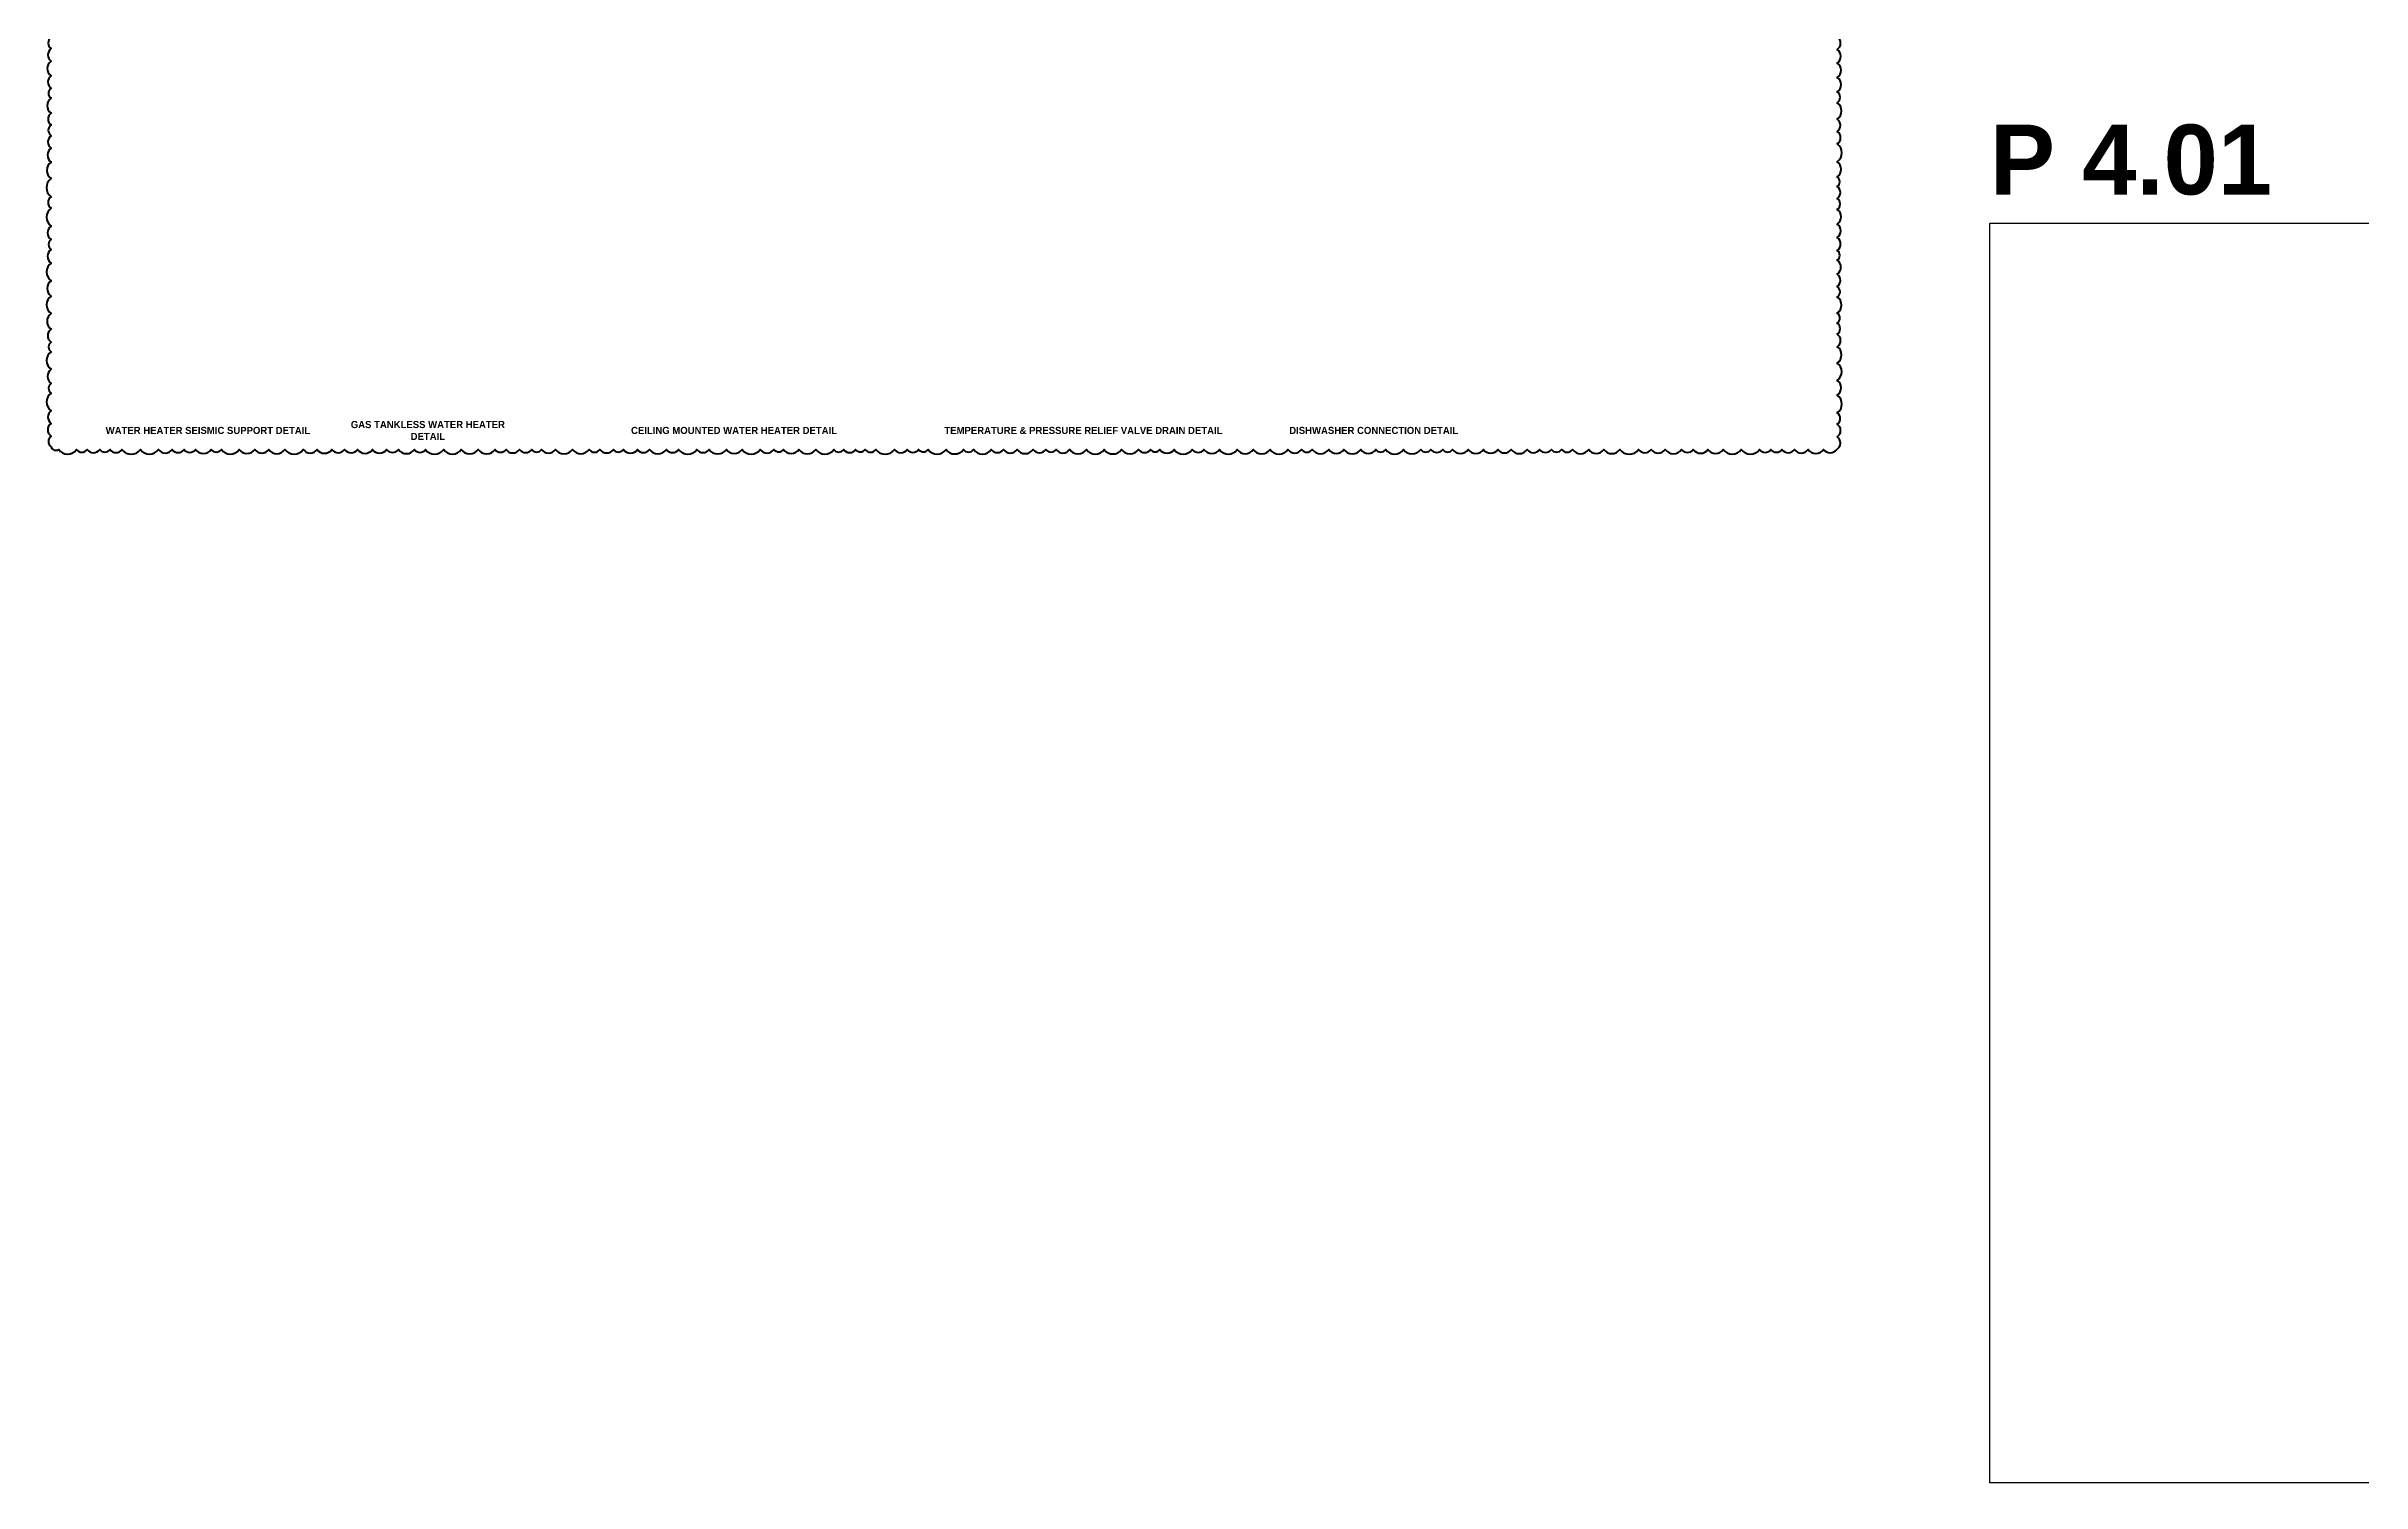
# Model space of a CAD drawing. Header units: inches. Extents: x 2025 to 34930, y -6955 to 4650.
# Drawn here: x 8309 to 10297, y -4200 to -2967 of the extents above; entities that cross this region are included whole.
import ezdxf

# ---------------------------------------------------------------- set-up
doc = ezdxf.new("R2010")
doc.units = ezdxf.units.IN
doc.header["$MEASUREMENT"] = 0
doc.layers.get('DEFPOINTS').update_dxf_attribs({"color": 104})
doc.layers.add('PDF-TEXT', color=7, linetype='Continuous', lineweight=35)
doc.layers.add('REV.01', color=1, linetype='Continuous', lineweight=50)
doc.styles.add('PDF Arial', font='arial.ttf')
doc.styles.add('PDF Arial Bold', font='arialbd.ttf')

msp = doc.modelspace()

# ---------------------------------------------------------------- linework, layer by layer
at = {"layer": 'DEFPOINTS'}
msp.add_lwpolyline([(9977.6, -3118.9), (11444.5, -3118.9), (11444.5, -4200), (9977.6, -4200)], close=True, dxfattribs=at)
at = {"layer": 'REV.01'}
msp.add_lwpolyline([(8313.4, -2959.6, 0.520567), (8313.4, -2969.2, 0.520567), (8313.4, -2980, 0.520567), (8313.4, -2992.5, 0.520567), (8313.4, -3003.1, 0.520567), (8313.4, -3011.8, 0.520567), (8313.4, -3024.7, 0.520567), (8313.4, -3034.6, 0.520567), (8313.4, -3043.9, 0.520567), (8313.4, -3054.6, 0.520567), (8313.4, -3066.6, 0.520567), (8313.4, -3080.7, 0.520567), (8313.4, -3096.3, 0.520567), (8313.4, -3106.2, 0.520567), (8313.4, -3121.6, 0.520567), (8313.4, -3133.1, 0.520567), (8313.4, -3141.5, 0.520567), (8313.4, -3153.3, 0.520567), (8313.4, -3168.4, 0.520567), (8313.4, -3181.5, 0.520567), (8313.4, -3196.5, 0.520567), (8313.4, -3210, 0.520567), (8313.4, -3221.1, 0.520567), (8313.4, -3229.4, 0.520567), (8313.4, -3244.4, 0.520567), (8313.4, -3256.5, 0.520567), (8313.4, -3264.8, 0.520567), (8313.4, -3280, 0.520567), (8313.4, -3290.8, 0.520567), (8313.4, -3301.8, 0.520567), (8313.4, -3310.8, 0.520567), (8319.9, -3313.2, 0.520567), (8335.2, -3313.2, 0.520567), (8344.3, -3313.2, 0.520567), (8355.1, -3313.2, 0.520567), (8364, -3313.2, 0.520567), (8374.2, -3313.2, 0.520567), (8390.1, -3313.2, 0.520567), (8405.5, -3313.2, 0.520567), (8417.3, -3313.2, 0.520567), (8427.6, -3313.2, 0.520567), (8437.3, -3313.2, 0.520567), (8450.9, -3313.2, 0.520567), (8459.6, -3313.2, 0.520567), (8474.8, -3313.2, 0.520567), (8488.2, -3313.2, 0.520567), (8500.2, -3313.2, 0.520567), (8514.1, -3313.2, 0.520567), (8529.9, -3313.2, 0.520567), (8541.7, -3313.2, 0.520567), (8554.4, -3313.2, 0.520567), (8565.3, -3313.2, 0.520567), (8576.5, -3313.2, 0.520567), (8589.3, -3313.2, 0.520567), (8601.4, -3313.2, 0.520567), (8611.5, -3313.2, 0.520567), (8625.3, -3313.2, 0.520567), (8634.8, -3313.2, 0.520567), (8650.4, -3313.2, 0.520567), (8665.5, -3313.2, 0.520567), (8679.9, -3313.2, 0.520567), (8694.5, -3313.2, 0.520567), (8703.9, -3313.2, 0.520567), (8715.5, -3313.2, 0.520567), (8725.9, -3313.2, 0.520567), (8734.4, -3313.2, 0.520567), (8746.4, -3313.2, 0.520567), (8760.9, -3313.2, 0.520567), (8775.2, -3313.2, 0.520567), (8784.5, -3313.2, 0.520567), (8796, -3313.2, 0.520567), (8804.6, -3313.2, 0.520567), (8816.7, -3313.2, 0.520567), (8826.9, -3313.2, 0.520567), (8841.5, -3313.2, 0.520567), (8852, -3313.2, 0.520567), (8867.8, -3313.2, 0.520567), (8878.2, -3313.2, 0.520567), (8893, -3313.2, 0.520567), (8906.6, -3313.2, 0.520567), (8922, -3313.2, 0.520567), (8933.9, -3313.2, 0.520567), (8942, -3313.2, 0.520567), (8955.3, -3313.2, 0.520567), (8969.9, -3313.2, 0.520567), (8985.2, -3313.2, 0.520567), (8993.8, -3313.2, 0.520567), (9004, -3313.2, 0.520567), (9012.2, -3313.2, 0.520567), (9021.4, -3313.2, 0.520567), (9037.3, -3313.2, 0.520567), (9048.3, -3313.2, 0.520567), (9058, -3313.2, 0.520567), (9066.3, -3313.2, 0.520567), (9081.6, -3313.2, 0.520567), (9096.5, -3313.2, 0.520567), (9105.3, -3313.2, 0.520567), (9120.4, -3313.2, 0.520567), (9130.9, -3313.2, 0.520567), (9142.6, -3313.2, 0.520567), (9156.3, -3313.2, 0.520567), (9167.3, -3313.2, 0.520567), (9176, -3313.2, 0.520567), (9187.7, -3313.2, 0.520567), (9202.1, -3313.2, 0.520567), (9217.4, -3313.2, 0.520567), (9232.3, -3313.2, 0.520567), (9246.8, -3313.2, 0.520567), (9257.1, -3313.2, 0.520567), (9265.1, -3313.2, 0.520567), (9277.4, -3313.2, 0.520567), (9292.9, -3313.2, 0.520567), (9303, -3313.2, 0.520567), (9316.4, -3313.2, 0.520567), (9331.4, -3313.2, 0.520567), (9345.3, -3313.2, 0.520567), (9359.7, -3313.2, 0.520567), (9375.1, -3313.2, 0.520567), (9386.8, -3313.2, 0.520567), (9395.9, -3313.2, 0.520567), (9410.1, -3313.2, 0.520567), (9423.1, -3313.2, 0.520567), (9437.6, -3313.2, 0.520567), (9450.5, -3313.2, 0.520567), (9459, -3313.2, 0.520567), (9474.3, -3313.2, 0.520567), (9489, -3313.2, 0.520567), (9497.8, -3313.2, 0.520567), (9507.9, -3313.2, 0.520567), (9516.4, -3313.2, 0.520567), (9529.8, -3313.2, 0.520567), (9543, -3313.2, 0.520567), (9555.2, -3313.2, 0.520567), (9566.7, -3313.2, 0.520567), (9580.4, -3313.2, 0.520567), (9591.1, -3313.2, 0.520567), (9601.2, -3313.2, 0.520567), (9610, -3313.2, 0.520567), (9619.3, -3313.2, 0.520567), (9633.2, -3313.2, 0.520567), (9646.2, -3313.2, 0.520567), (9660, -3313.2, 0.520567), (9676, -3313.2, 0.520567), (9686.9, -3313.2, 0.520567), (9698.8, -3313.2, 0.520567), (9713, -3313.2, 0.520567), (9723, -3313.2, 0.520567), (9735.5, -3313.2, 0.520567), (9748.7, -3313.2, 0.520567), (9764.2, -3313.2, 0.520567), (9779.9, -3313.2, 0.520567), (9789.7, -3313.2, 0.520567), (9799.1, -3313.2, 0.520567), (9809.8, -3313.2, 0.520567), (9821.5, -3313.2, 0.520567), (9834.9, -3313.2, 0.520567), (9846.2, -3313.2, 0.520567), (9846.6, -3302.3, 0.520567), (9846.6, -3291.5, 0.520567), (9846.6, -3281.8, 0.520567), (9846.6, -3266.6, 0.520567), (9846.6, -3253.9, 0.520567), (9846.6, -3239, 0.520567), (9846.6, -3225, 0.520567), (9846.6, -3214.2, 0.520567), (9846.6, -3204.8, 0.520567), (9846.6, -3196.2, 0.520567), (9846.6, -3182.4, 0.520567), (9846.6, -3173.4, 0.520567), (9846.6, -3162.8, 0.520567), (9846.6, -3150.8, 0.520567), (9846.6, -3142.4, 0.520567), (9846.6, -3131.3, 0.520567), (9846.6, -3119.7, 0.520567), (9846.6, -3107.2, 0.520567), (9846.6, -3097.7, 0.520567), (9846.6, -3087.5, 0.520567), (9846.6, -3079.3, 0.520567), (9846.6, -3066.2, 0.520567), (9846.6, -3051, 0.520567), (9846.6, -3040.2, 0.520567), (9846.6, -3029.8, 0.520567), (9846.6, -3015.6, 0.520567), (9846.6, -3006.3, 0.520567), (9846.6, -2993.9, 0.520567), (9846.6, -2981.6, 0.520567), (9846.6, -2969.9, 0.520567), (9846.6, -2959.1, 0.520567)], format="xyb", dxfattribs=at)

# ---------------------------------------------------------------- texts
at = {"layer": 'DEFPOINTS', "insert": (9977.6, -3034.4), "char_height": 60, "attachment_point": 1, "style": 'PDF Arial'}
msp.add_mtext('{\\fArial|b1|i0|c0|p34;P 4.01}', dxfattribs=at)
at = {"layer": 'PDF-TEXT', "char_height": 6.12, "attachment_point": 5, "style": 'PDF Arial Bold'}
for s, insert, width in [('{\\fCentury Gothic|b1|i0|c0|p34;WATER HEATER SEISMIC SUPPORT DETAIL}', (8448, -3296.9), 182.641), ('{\\fCentury Gothic|b1|i0|c0|p34;GAS TANKLESS WATER HEATER DETAIL}', (8636.8, -3296.9), 152.393), ('{\\fCentury Gothic|b1|i0|c0|p34;CEILING MOUNTED WATER HEATER DETAIL}', (8899.6, -3296.9), 172.274), ('{\\fCentury Gothic|b1|i0|c0|p34;TEMPERATURE & PRESSURE RELIEF VALVE DRAIN DETAIL}', (9199.5, -3296.9), 235.561), ('{\\fCentury Gothic|b1|i0|c0|p34;DISHWASHER CONNECTION DETAIL}', (9448.7, -3296.9), 235.561)]:
    msp.add_mtext(s, dxfattribs=dict(at, insert=insert, width=width))

doc.saveas('drawing.dxf')
